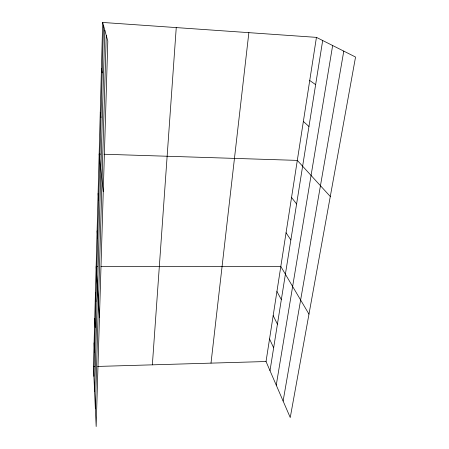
<?xml version="1.0" encoding="UTF-8"?>
<svg xmlns="http://www.w3.org/2000/svg" width="449" height="449" viewBox="0 0 449 449"><rect width="100%" height="100%" fill="white"/><g stroke="black" fill="none" stroke-linecap="round" stroke-linejoin="round"><path stroke-width="0.67" d="M102.675 22.45L107.805 41.055L96.165 426.55L93.454 366.552L102.675 22.45L316.438 37.368L355.546 57.04L290.245 417.542L266.033 361.524L316.438 37.368M93.897 376.324L103.489 25.391M94.593 391.775L104.791 30.111M95.368 408.809L106.25 35.415M152.363 364.835L176.249 27.585M211.002 363.129L248.864 32.654M270.001 370.694L322.679 40.505M276.247 385.158L332.647 45.517M283.117 401.052L343.782 51.119M93.454 366.552L94.834 366.513M97.601 366.435L266.033 361.524M97.517 266.566L96.131 266.571L99.465 317.286M100.986 266.566L280.81 266.482L308.974 314.132M100.548 154.125L99.15 154.08L103.259 191.701M104.05 154.237L297.311 160.394L330.284 196.488M309.731 80.5L315.641 84.637M303.361 121.46L308.963 126.478M291.547 197.459L296.598 203.986M286.052 232.784L290.857 239.951M276.926 291.485L281.338 299.635M273.172 315.63L277.426 324.15M269.54 338.961L273.649 347.823M101.435 68.748L102.192 72.833M100.262 112.559L100.963 117.666M98.09 193.485L98.707 200.31M97.091 230.932L97.663 238.481M95.429 292.944L95.94 301.582M94.745 318.363L95.233 327.416M94.088 342.884L94.554 352.313"/></g></svg>
